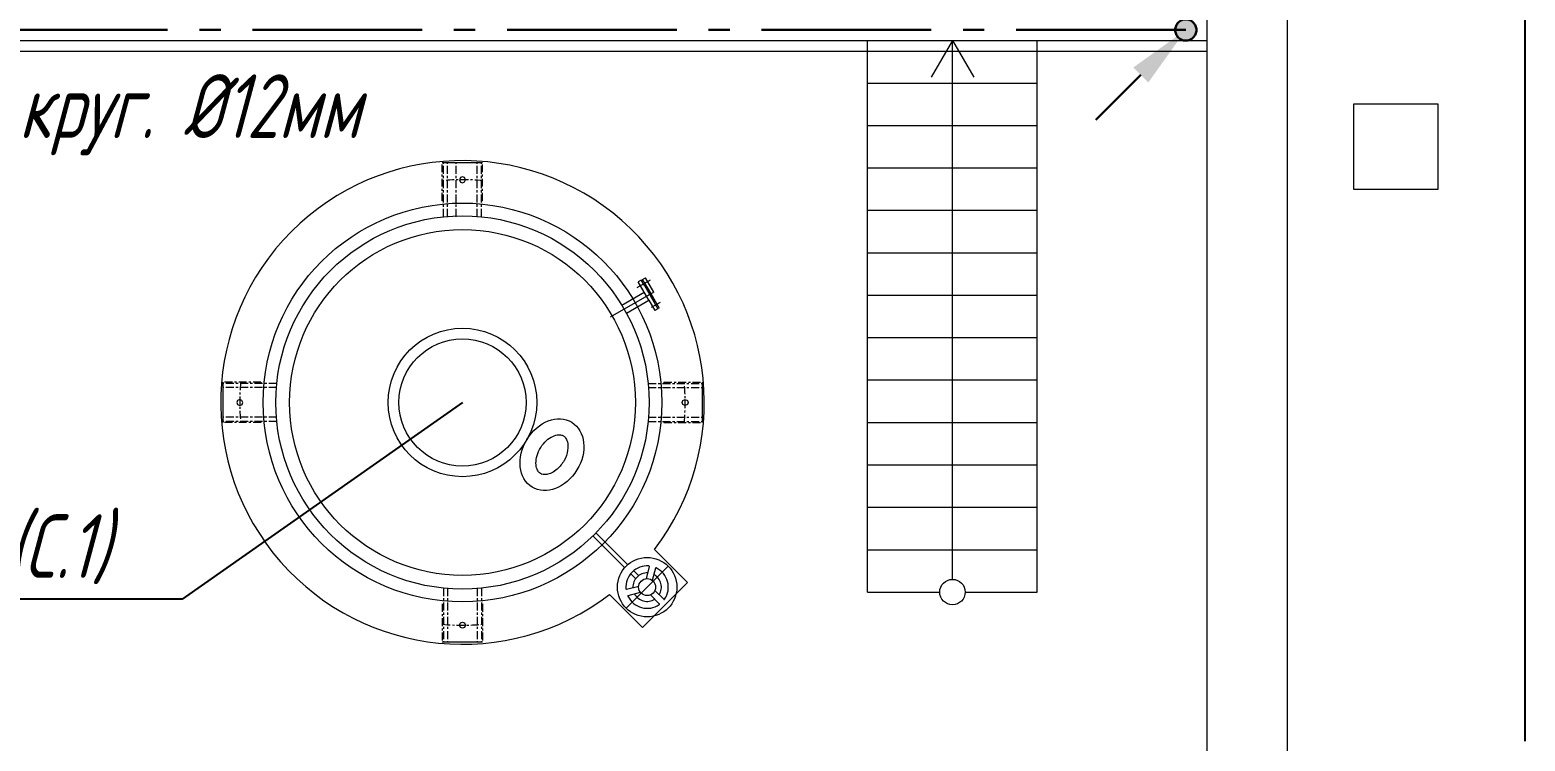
# Model space of a CAD drawing. Header units: millimetres. Extents: x -14296 to 10264, y -13087 to -5602.
# Drawn here: x -1474.7 to -1404.2, y -12689.3 to -12655.8 of the extents above; entities that cross this region are included whole.
import ezdxf
from ezdxf import colors
from ezdxf.entities.mleader import LeaderData, LeaderLine
from ezdxf.math import Vec2, Vec3

# ---------------------------------------------------------------- set-up
doc = ezdxf.new("R2010")
doc.units = ezdxf.units.MM
for name, pattern in [('CENTER', [50.8, 31.75, -6.35, 6.35, -6.35]), ('CENTER2', [1.125, 0.75, -0.125, 0.125, -0.125]), ('gost6', [12, 8, -1.5, 1, -1.5])]:
    doc.linetypes.add(name, pattern=pattern)
for name, color, linetype, lineweight in [('Заземление (Сущ)', 6, 'gost6', 25), ('Линия выноска', 137, 'Continuous', 25), ('Рамка тонкая', 5, 'Continuous', 25), ('Строительный', 251, 'Continuous', 13), ('Текст', 7, 'Continuous', 20), ('Технологическое', 156, 'Continuous', 18)]:
    doc.layers.add(name, color=color, linetype=linetype, lineweight=lineweight)
doc.styles.add('Simplex', font='simplex.shx', dxfattribs={"width": 0.7, "oblique": 15})
doc.linetypes.add('ограждение1', pattern='A,0.25,-0.1,[133,ltypeshp.shx,S=0.1,R=0,X=-0.1,Y=0],-0.1,1', length=1.45)

# ---------------------------------------------------------------- blocks, each defined once
blk = doc.blocks.new('_None')
blk = doc.blocks.new('A$C218E5FD8')
at = {"layer": 'Заземление (Сущ)', "lineweight": 30}
blk.add_hatch(color=256, dxfattribs=at).paths.add_polyline_path([(4.743, 4.243, 1), (3.743, 4.243, 1)])
blk.add_line((2.121, 2.121), (0, 0), dxfattribs=at)
blk.add_circle((4.243, 4.243), 0.5, dxfattribs=at)
blk.add_solid([(2.475, 1.768), (1.768, 2.475), (4.243, 4.243)], dxfattribs=at)

msp = doc.modelspace()

# ---------------------------------------------------------------- linework, layer by layer
at = {"layer": 'Заземление (Сущ)', "lineweight": 30}
msp.add_line((-1420.20741, -12655.80291), (-1518.80741, -12655.80291), dxfattribs=at)
at = {"layer": 'Рамка тонкая'}
msp.add_line((-1404.21101, -12689.32705), (-1404.21101, -12587.29785), dxfattribs=at)
at = {"layer": 'Строительный', "ltscale": 100}
for p, q in [((-1415.40741, -12720.30291), (-1415.40741, -12538.50291)), ((-1419.20741, -12720.30291), (-1419.20741, -12542.30291)), ((-1408.30741, -12659.30291), (-1412.30741, -12659.30291)), ((-1412.30741, -12659.30291), (-1412.30741, -12663.30291)), ((-1408.30741, -12663.30291), (-1408.30741, -12659.30291)), ((-1412.30741, -12663.30291), (-1408.30741, -12663.30291))]:
    msp.add_line(p, q, dxfattribs=at)
at = {"layer": 'Строительный', "ltscale": 0.3}
for p, q in [((-1518.30741, -12656.30291), (-1419.20741, -12656.30291)), ((-1435.20741, -12682.30291), (-1435.20741, -12656.30291)), ((-1431.20741, -12656.30291), (-1432.20741, -12658.03496)), ((-1431.20741, -12681.70291), (-1431.20741, -12656.30291)), ((-1431.20741, -12656.30291), (-1430.20741, -12658.03496)), ((-1427.20741, -12682.30291), (-1427.20741, -12656.30291)), ((-1435.20741, -12658.30291), (-1427.20741, -12658.30291)), ((-1435.20741, -12660.30291), (-1427.20741, -12660.30291)), ((-1435.20741, -12662.30291), (-1427.20741, -12662.30291)), ((-1435.20741, -12664.30291), (-1427.20741, -12664.30291)), ((-1435.20741, -12666.30291), (-1427.20741, -12666.30291)), ((-1435.20741, -12668.30291), (-1427.20741, -12668.30291)), ((-1435.20741, -12670.30291), (-1427.20741, -12670.30291)), ((-1435.20741, -12672.30291), (-1427.20741, -12672.30291)), ((-1435.20741, -12674.30291), (-1427.20741, -12674.30291)), ((-1435.20741, -12676.30291), (-1427.20741, -12676.30291)), ((-1435.20741, -12678.30291), (-1427.20741, -12678.30291)), ((-1435.20741, -12680.30291), (-1427.20741, -12680.30291)), ((-1435.20741, -12682.30291), (-1431.80741, -12682.30291)), ((-1430.60741, -12682.30291), (-1427.20741, -12682.30291))]:
    msp.add_line(p, q, dxfattribs=at)
at = {"layer": 'Строительный', "linetype": 'ограждение1', "ltscale": 3}
msp.add_line((-1517.80741, -12656.80291), (-1419.20741, -12656.80291), dxfattribs=at)
at = {"layer": 'Строительный'}
msp.add_circle((-1431.20741, -12682.30291), 0.6, dxfattribs=at)
at = {"layer": 'Технологическое', "linetype": 'CENTER2', "ltscale": 0.5}
for p, q in [((-1455.25741, -12663.86297), (-1455.25741, -12662.06297)), ((-1455.20741, -12664.60912), (-1455.20741, -12662.06297)), ((-1455.00741, -12664.60912), (-1455.00741, -12662.06297)), ((-1454.60741, -12664.60912), (-1454.60741, -12662.06297)), ((-1453.60741, -12664.60912), (-1453.60741, -12662.06297)), ((-1453.40741, -12664.60912), (-1453.40741, -12662.06297)), ((-1453.35741, -12663.86297), (-1453.35741, -12662.06297)), ((-1463.80741, -12672.41297), (-1465.60741, -12672.41297)), ((-1463.06126, -12672.46297), (-1465.60741, -12672.46297)), ((-1463.06126, -12672.66297), (-1465.60741, -12672.66297)), ((-1445.55355, -12672.46297), (-1443.00741, -12672.46297)), ((-1445.55355, -12672.66297), (-1443.00741, -12672.66297)), ((-1444.80741, -12672.41297), (-1443.00741, -12672.41297)), ((-1463.06126, -12674.06297), (-1465.60741, -12674.06297)), ((-1445.55355, -12674.06297), (-1443.00741, -12674.06297)), ((-1463.06126, -12674.26297), (-1465.60741, -12674.26297)), ((-1463.80741, -12674.31297), (-1465.60741, -12674.31297)), ((-1445.55355, -12674.26297), (-1443.00741, -12674.26297)), ((-1444.80741, -12674.31297), (-1443.00741, -12674.31297)), ((-1455.20741, -12682.11683), (-1455.20741, -12684.66297)), ((-1455.00741, -12682.11683), (-1455.00741, -12684.66297)), ((-1453.60741, -12682.11683), (-1453.60741, -12684.66297)), ((-1453.40741, -12682.11683), (-1453.40741, -12684.66297)), ((-1455.25741, -12682.86297), (-1455.25741, -12684.66297)), ((-1453.35741, -12682.86297), (-1453.35741, -12684.66297))]:
    msp.add_line(p, q, dxfattribs=at)
at = {"layer": 'Технологическое'}
for p, q in [((-1453.35741, -12662.06297), (-1455.25741, -12662.06297)), ((-1455.20741, -12663.86297), (-1455.25741, -12663.86297)), ((-1453.35741, -12663.86297), (-1453.40741, -12663.86297)), ((-1465.60741, -12672.41297), (-1465.60741, -12674.31297)), ((-1463.80741, -12672.41297), (-1463.80741, -12672.46297)), ((-1444.80741, -12672.41297), (-1444.80741, -12672.46297)), ((-1443.00741, -12672.41297), (-1443.00741, -12674.31297)), ((-1463.80741, -12674.26297), (-1463.80741, -12674.31297)), ((-1444.80741, -12674.26297), (-1444.80741, -12674.31297)), ((-1446.6598, -12681.152), (-1448.15598, -12679.65582)), ((-1446.51838, -12681.01058), (-1448.01456, -12679.5144)), ((-1443.70022, -12681.84825), (-1445.25523, -12680.29324)), ((-1444.61172, -12681.07876), (-1446.59162, -12683.05866)), ((-1445.49831, -12681.1034), (-1445.65059, -12681.67171)), ((-1446.1433, -12681.6685), (-1446.37594, -12681.43586)), ((-1446.00188, -12681.52708), (-1446.23452, -12681.29444)), ((-1445.20853, -12681.18105), (-1445.36081, -12681.74936)), ((-1445.82154, -12683.96957), (-1447.37655, -12682.41456)), ((-1446.56698, -12682.17207), (-1445.99867, -12682.01979)), ((-1446.48933, -12682.46185), (-1445.92102, -12682.30957)), ((-1443.70022, -12681.84825), (-1445.82154, -12683.96957)), ((-1445.0295, -12682.85301), (-1445.44553, -12682.43698)), ((-1444.81737, -12682.64088), (-1445.2334, -12682.22485)), ((-1453.35741, -12684.66297), (-1455.25741, -12684.66297))]:
    msp.add_line(p, q, dxfattribs=at)
at = {"layer": 'Технологическое', "ltscale": 0.3}
for p, q in [((-1445.46203, -12667.59148), (-1446.09009, -12667.9541)), ((-1445.87691, -12667.59645), (-1446.01765, -12667.67771)), ((-1445.51996, -12668.53974), (-1446.01765, -12667.67771)), ((-1445.73472, -12667.84275), (-1445.87691, -12667.59645)), ((-1445.81827, -12667.5626), (-1445.67753, -12667.48134)), ((-1445.6219, -12667.90272), (-1445.81827, -12667.5626)), ((-1445.28818, -12668.15572), (-1445.67753, -12667.48134)), ((-1446.79704, -12668.77665), (-1445.73664, -12668.16443)), ((-1445.73141, -12667.84847), (-1445.73472, -12667.84275)), ((-1445.73141, -12667.84847), (-1445.69433, -12667.85853)), ((-1445.73141, -12667.84847), (-1445.09821, -12668.94521)), ((-1445.65709, -12667.92303), (-1445.69433, -12667.85853)), ((-1445.65709, -12667.92303), (-1445.6219, -12667.90272)), ((-1445.65709, -12667.92303), (-1445.23388, -12668.65605)), ((-1445.6219, -12667.90272), (-1445.03957, -12668.91135)), ((-1446.58035, -12669.15196), (-1445.51996, -12668.53974)), ((-1445.51996, -12668.53974), (-1445.23895, -12669.02646)), ((-1444.98551, -12668.64557), (-1445.41283, -12668.89229)), ((-1445.09821, -12668.94521), (-1445.23895, -12669.02646))]:
    msp.add_line(p, q, dxfattribs=at)
at = {"layer": 'Технологическое', "linetype": 'CENTER', "ltscale": 0.3}
msp.add_line((-1445.28818, -12668.15572), (-1447.34063, -12669.3407), dxfattribs=at)
at = {"layer": 'Технологическое'}
for centre, radius in [((-1454.30711, -12673.36297), 9.4), ((-1454.30741, -12673.36297), 8.8), ((-1454.30741, -12673.36297), 8.15), ((-1454.30741, -12673.36297), 3.5), ((-1454.30741, -12673.36297), 3), ((-1445.60167, -12682.06871), 1.4), ((-1445.60167, -12682.06871), 0.4)]:
    msp.add_circle(centre, radius, dxfattribs=at)
for centre, radius, start, end in [((-1454.30682, -12673.36297), 11.4, 322.5608432, 307.4391568), ((-1445.60167, -12682.06871), 1, 85.3398909, 184.6601091), ((-1445.52246, -12681.09693), 0.025, 345, 85.3398909), ((-1445.60167, -12682.06871), 0.67345, 87.8696075, 182.1303925), ((-1445.60167, -12682.06871), 0.67345, 327.8696075, 62.1303925), ((-1445.18438, -12681.18752), 0.025, 64.6601091, 165), ((-1445.60167, -12682.06871), 1, 325.3398909, 64.6601091), ((-1446.57345, -12682.14792), 0.025, 184.6601091, 285), ((-1446.48286, -12682.486), 0.025, 105, 205.3398909), ((-1445.60167, -12682.06871), 1, 205.3398909, 304.6601091), ((-1445.60167, -12682.06871), 0.67345, 207.8696075, 302.1303925), ((-1445.04718, -12682.87069), 0.025, 304.6601091, 45), ((-1444.79969, -12682.6232), 0.025, 225, 325.3398909)]:
    msp.add_arc(centre, radius, start, end, dxfattribs=at)
at = {"layer": 'Технологическое', "linetype": 'CENTER2', "ltscale": 0.5}
for start, end in [(84.8089974, 95.1910026), (174.8089974, 185.1910026), (354.8089974, 5.1910026), (264.8089974, 275.1910026)]:
    msp.add_arc((-1454.30741, -12673.36297), 10.5, start, end, dxfattribs=at)
at = {"layer": 'Технологическое'}
msp.add_ellipse((-1450.08865, -12675.82671), major_axis=(-0.9339, -1.52881), ratio=0.77100287, dxfattribs=at)
for points, knots in [([(-1454.16465, -12662.86297), (-1454.17178, -12663.04715), (-1454.43362, -12663.0598), (-1454.44512, -12662.86297), (-1454.43362, -12662.66622), (-1454.17178, -12662.6788), (-1454.16465, -12662.86297)], [0, 0, 0, 0, 1, 1, 1, 2, 2, 2, 2]), ([(-1464.80741, -12673.22021), (-1464.62323, -12673.22734), (-1464.61058, -12673.48919), (-1464.80741, -12673.50068), (-1465.00416, -12673.48919), (-1464.99158, -12673.22734), (-1464.80741, -12673.22021)], [0, 0, 0, 0, 1, 1, 1, 2, 2, 2, 2]), ([(-1443.80741, -12673.22021), (-1443.99158, -12673.22734), (-1444.00424, -12673.48919), (-1443.80741, -12673.50068), (-1443.61066, -12673.48919), (-1443.62323, -12673.22734), (-1443.80741, -12673.22021)], [0, 0, 0, 0, 1, 1, 1, 2, 2, 2, 2]), ([(-1450.63158, -12676.71549), (-1450.59715, -12676.73653), (-1450.55861, -12676.75168), (-1450.46097, -12676.76858), (-1450.40147, -12676.76973), (-1450.26144, -12676.74576), (-1450.18123, -12676.72028), (-1450.01305, -12676.63627), (-1449.92534, -12676.57777), (-1449.71767, -12676.39591), (-1449.6033, -12676.25458), (-1449.43108, -12675.9445), (-1449.37363, -12675.77642), (-1449.32492, -12675.46631), (-1449.3337, -12675.32558), (-1449.38413, -12675.13269), (-1449.41759, -12675.06851), (-1449.48851, -12674.9764), (-1449.52531, -12674.947), (-1449.61171, -12674.90355), (-1449.66318, -12674.88904), (-1449.79892, -12674.88504), (-1449.88327, -12674.89691), (-1450.07244, -12674.96527), (-1450.1765, -12675.02195), (-1450.37825, -12675.17946), (-1450.47562, -12675.28007), (-1450.64152, -12675.50884), (-1450.70992, -12675.63679), (-1450.80565, -12675.89507), (-1450.83287, -12676.02515), (-1450.84773, -12676.26058), (-1450.83544, -12676.36542), (-1450.78818, -12676.53237), (-1450.75417, -12676.59415), (-1450.6911, -12676.67218), (-1450.66277, -12676.69644), (-1450.63158, -12676.71549)], [0, 0, 0, 0, 0.29633292, 0.29633292, 0.59266584, 0.59266584, 0.88899875, 0.88899875, 1.18533167, 1.18533167, 1.62448016, 1.62448016, 2.06362865, 2.06362865, 2.50277714, 2.50277714, 2.85397653, 2.85397653, 3.20517592, 3.20517592, 3.55637531, 3.55637531, 3.9075747, 3.9075747, 4.25877409, 4.25877409, 4.60997348, 4.60997348, 4.96117287, 4.96117287, 5.31237227, 5.31237227, 5.66357166, 5.66357166, 6.01477105, 6.01477105, 6.28318531, 6.28318531, 6.28318531, 6.28318531]), ([(-1454.16465, -12683.86297), (-1454.17178, -12683.6788), (-1454.43362, -12683.66614), (-1454.44512, -12683.86297), (-1454.43362, -12684.05972), (-1454.17178, -12684.04715), (-1454.16465, -12683.86297)], [0, 0, 0, 0, 1, 1, 1, 2, 2, 2, 2])]:
    msp.add_open_spline(points, degree=3, knots=knots, dxfattribs=at)

# ---------------------------------------------------------------- block references
at = {"layer": 'Строительный'}
msp.add_blockref('A$C218E5FD8', (-1424.45002, -12660.04554), dxfattribs=at)

# ---------------------------------------------------------------- texts
at = {"layer": 'Текст', "insert": (-1469.50741, -12659.80291), "char_height": 3, "width": 43.7026451, "attachment_point": 5, "style": 'Simplex'}
msp.add_mtext('{\\W0.7;ст. круг. %%C12мм}', dxfattribs=at)

# ---------------------------------------------------------------- leaders
at = {"layer": 'Линия выноска'}
ml = msp.add_multileader_mtext('Standard', dxfattribs=at)
ml.set_content('{\\W0.7;2(С.1)}', color=2, style='Simplex')
ml.set_leader_properties()
ml.set_arrow_properties(name='NONE')
ml.build(insert=Vec2(0, 0))
ml.multileader.update_dxf_attribs({"text_left_attachment_type": 6, "text_right_attachment_type": 6, "dogleg_length": 0})
ctx = ml.context
ctx.base_point, ctx.char_height, ctx.plane_origin = Vec3(-1480.73915, -12682.63545), 3, Vec3(-1409.82886, -12687.66263)
ctx.left_attachment, ctx.right_attachment, ctx.text_align_type = 6, 6, 1
notes = []
notes.append((ctx, [(0, (1, 1, 0), (-1467.52669, -12682.63545), (-1, 0), 0, [(1, [(-1454.30741, -12673.36297)], 0, [])])]))
ctx.mtext.insert, ctx.mtext.alignment, ctx.mtext.flow_direction = Vec3(-1474.13292, -12678.63545), 2, 5
for ctx, leaders in notes:
    for number, flags, end, landing, length, lines in leaders:
        leader = LeaderData()
        leader.index, (leader.has_last_leader_line, leader.has_dogleg_vector, leader.attachment_direction) = number, flags
        leader.last_leader_point, leader.dogleg_vector, leader.dogleg_length = Vec3(end), Vec3(landing), length
        for number, points, colour, breaks in lines:
            line = LeaderLine()
            line.index, line.vertices, line.color, line.breaks = number, Vec3.list(points), colors.encode_raw_color(colour), breaks
            leader.lines.append(line)
        ctx.leaders.append(leader)

doc.saveas('drawing.dxf')
